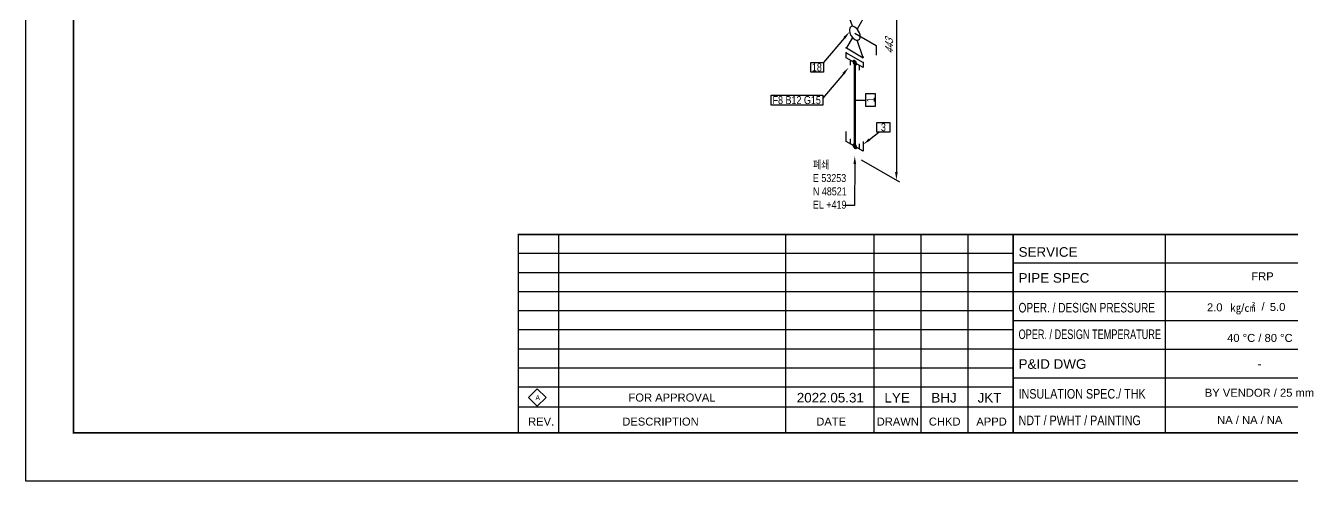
# Model space of a CAD drawing. Header units: millimetres. Extents: x 0 to 594, y 0 to 420.
# Drawn here: x 0 to 395.9, y 0 to 142.4 of the extents above; entities that cross this region are included whole.
import ezdxf
from ezdxf import colors
from ezdxf.entities.mleader import LeaderData, LeaderLine
from ezdxf.enums import TextEntityAlignment as Align
from ezdxf.math import Vec2, Vec3

# ---------------------------------------------------------------- set-up
doc = ezdxf.new("R2010")
doc.units = ezdxf.units.MM
doc.header["$LTSCALE"] = 0.25
for name, color, linetype in [('TITLE', 7, 'Continuous'), ('기호 작은 보어', 4, 'Continuous'), ('밸브', 4, 'Continuous'), ('용접', 1, 'Continuous'), ('주석', 7, 'Continuous'), ('치수', 1, 'Continuous')]:
    doc.layers.add(name, color=color, linetype=linetype)
doc.layers.add('파이프 작은 보어', color=30, linetype='Continuous', lineweight=50)
doc.styles.add('AdskIsoAnnotation', font='arial.ttf', dxfattribs={"width": 0.8, "height": 1})
doc.styles.add('AdskIsoMetric', font='arial.ttf', dxfattribs={"width": 0.8, "height": 2.5})
doc.styles.add('AdskIsoMetric30', font='arial.ttf', dxfattribs={"width": 0.8, "oblique": 30, "height": 2.5})
doc.styles.add('FF1', font='arial.ttf')
doc.styles.add('RomanS', font='arial.ttf')
doc.styles.get("Standard").update_dxf_attribs({"font": 'arial.ttf'})
doc.dimstyles.new('AdskIsoMetric', dxfattribs={"dimtxt": 2.5, "dimasz": 2.5, "dimexe": 1, "dimexo": 2, "dimgap": 0.8, "dimtad": 1, "dimdec": 0, "dimrnd": 1, "dimzin": 0, "dimdsep": 46, "dimtxsty": 'AdskIsoMetric', "dimcen": 0, "dimclrt": 7, "dimadec": 0, "dimazin": 0, "dimtfac": 1, "dimtdec": 0, "dimtmove": 1, "dimatfit": 3, "dimfxl": 0, "dimfrac": 2, "dimtolj": 1, "dimtzin": 0, "dimarcsym": 0})

# ---------------------------------------------------------------- blocks, each defined once
blk = doc.blocks.new('나사 캡-1-IsoLeft')
at = {"color": 0, "linetype": 'ByBlock', "lineweight": -2, "extrusion": (0, 0.816497, 0.57735)}
for p, q in [((-0.088, -0.153), (0.265, 0.051)), ((0.265, 0.051), (0.442, -0.051)), ((0.088, -0.255), (-0.088, -0.153))]:
    blk.add_line(p, q, dxfattribs=at)
blk = doc.blocks.new('플랜지-1-IsoLeft')
at = {"color": 0, "linetype": 'ByBlock', "lineweight": -2}
blk.add_wipeout([(-0.133, -0.128), (-0.221, -0.077), (0.133, 0.128), (0.221, 0.077)], dxfattribs=at)
at = {"color": 0, "linetype": 'ByBlock', "lineweight": -2, "extrusion": (0, 0.816497, 0.57735)}
for p, q in [((-0.221, -0.077), (0.133, 0.128)), ((0.221, 0.077), (-0.133, -0.128)), ((0.133, 0.128), (0.221, 0.077)), ((-0.133, -0.128), (-0.221, -0.077))]:
    blk.add_line(p, q, dxfattribs=at)
at = {"color": 0, "linetype": 'ByBlock', "lineweight": -2}
blk.add_wipeout([(-0.133, -0.128), (-0.221, -0.077), (0.133, 0.128), (0.221, 0.077)], dxfattribs=at)
at = {"color": 0, "linetype": 'ByBlock', "lineweight": -2, "extrusion": (0, 0.816497, 0.57735)}
for p, q in [((-0.221, -0.077), (0.133, 0.128)), ((0.221, 0.077), (-0.133, -0.128)), ((0.133, 0.128), (0.221, 0.077)), ((-0.133, -0.128), (-0.221, -0.077))]:
    blk.add_line(p, q, dxfattribs=at)
blk = doc.blocks.new('개스킷-1-IsoLeft')
at = {"color": 0, "linetype": 'ByBlock', "lineweight": -2}
for p in [(0.124, 0.133), (0.221, 0.077), (-0.221, -0.077), (-0.133, -0.128)]:
    blk.add_point(p, dxfattribs=at)
blk = doc.blocks.new('볼 밸브-1-IsoLeft')
at = {"color": 0, "linetype": 'ByBlock', "lineweight": -2, "extrusion": (0, 0.816497, 0.57735)}
for p, q in [((-0.53, 0.102), (-0.177, 0.306)), ((-0.177, 0.306), (-0.05, 0.087)), ((-0.151, 0.029), (-0.53, 0.102)), ((0.05, -0.087), (0.177, -0.306)), ((0.113, -0.065), (0.113, -0.065)), ((0.53, -0.102), (0.151, -0.029)), ((0.177, -0.306), (0.53, -0.102))]:
    blk.add_line(p, q, dxfattribs=at)
at = {"linetype": 'ByBlock'}
for start_param, end_param in [(-0.785398, 2.356194), (2.356194, 5.497787)]:
    blk.add_ellipse((0, 0), major_axis=(-0.159, 0), ratio=0.57735, start_param=start_param, end_param=end_param, dxfattribs=at)
blk = doc.blocks.new('Operator_Lever-2-IsoLeft')
at = {"color": 0, "linetype": 'ByBlock', "lineweight": -2, "extrusion": (0, -0.816497, -0.57735)}
for p, q in [((0, 0), (0.442, 0.255)), ((0.442, 0.255), (0.619, 0.153))]:
    blk.add_line(p, q, dxfattribs=at)
blk = doc.blocks.new('*D173')
at = {"layer": 'Defpoints', "color": 0}
for p in [(260.86, 181.26), (259.1, 101.5), (272.09, 94)]:
    blk.add_point(p, dxfattribs=at)
at = {"layer": '치수', "color": 0, "lineweight": -2}
for p, q in [((262.86, 180.1), (273.09, 174.2)), ((272.09, 172.28), (272.09, 96.5)), ((261.1, 100.34), (273.09, 93.42))]:
    blk.add_line(p, q, dxfattribs=at)
at = {"layer": '치수', "color": 0}
for points in [[(271.67, 172.28), (272.5, 172.28), (272.09, 174.78)], [(271.67, 96.5), (272.5, 96.5), (272.09, 94)]]:
    blk.add_solid(points, dxfattribs=at)
at = {"layer": '치수', "color": 7, "insert": (269.82, 135.7), "char_height": 2.5, "attachment_point": 5, "rotation": 90, "style": 'AdskIsoMetric30'}
blk.add_mtext('\\A1;443', dxfattribs=at)
blk = doc.blocks.new('SocketWeld-1-IsoLeft')
blk.add_hatch(color=256).paths.add_polyline_path([(-0.029, -0.023), (-0.029, -0.023), (-0.029, -0.024), (-0.029, -0.024), (-0.028, -0.024), (-0.028, -0.024), (-0.028, -0.024), (-0.027, -0.024), (-0.027, -0.024), (-0.027, -0.024), (-0.027, -0.024), (-0.026, -0.024), (-0.026, -0.024), (-0.026, -0.024), (-0.025, -0.025), (-0.025, -0.025), (-0.025, -0.025), (-0.025, -0.025), (-0.024, -0.025), (-0.024, -0.025), (-0.024, -0.025), (-0.023, -0.025), (-0.023, -0.025), (-0.023, -0.025), (-0.023, -0.025), (-0.022, -0.025), (-0.022, -0.026), (-0.022, -0.026), (-0.021, -0.026), (-0.021, -0.026), (-0.021, -0.026), (-0.021, -0.026), (-0.02, -0.026), (-0.02, -0.026), (-0.02, -0.026), (-0.019, -0.026), (-0.019, -0.026), (-0.019, -0.026), (-0.019, -0.027), (-0.018, -0.027), (-0.018, -0.027), (-0.018, -0.027), (-0.017, -0.027), (-0.017, -0.027), (-0.017, -0.027), (-0.017, -0.027), (-0.016, -0.027), (-0.016, -0.027), (-0.016, -0.027), (-0.015, -0.027), (-0.015, -0.027), (-0.015, -0.027), (-0.015, -0.028), (-0.015, -0.028), (-0.014, -0.028), (-0.014, -0.028), (-0.014, -0.028), (-0.013, -0.028), (-0.013, -0.028), (-0.013, -0.028), (-0.012, -0.028), (-0.012, -0.028), (-0.012, -0.028), (-0.011, -0.028), (-0.011, -0.028), (-0.011, -0.028), (-0.01, -0.028), (-0.01, -0.028), (-0.01, -0.028), (-0.009, -0.028), (-0.009, -0.028), (-0.009, -0.028), (-0.009, -0.028), (-0.008, -0.028), (-0.008, -0.028), (-0.008, -0.028), (-0.007, -0.028), (-0.007, -0.028), (-0.007, -0.028), (-0.006, -0.028), (-0.006, -0.028), (-0.006, -0.028), (-0.005, -0.028), (-0.005, -0.028), (-0.005, -0.028), (-0.004, -0.028), (-0.004, -0.028), (-0.004, -0.029), (-0.003, -0.029), (-0.003, -0.029), (-0.003, -0.029), (-0.003, -0.029), (-0.002, -0.029), (-0.002, -0.029), (-0.002, -0.029), (-0.001, -0.029), (-0.001, -0.029), (-0.001, -0.029), (0, -0.029), (0, -0.029), (0, -0.029), (0, -0.029), (0.001, -0.029), (0.001, -0.029), (0.001, -0.029), (0.002, -0.029), (0.002, -0.029), (0.002, -0.029), (0.003, -0.029), (0.003, -0.029), (0.003, -0.029), (0.003, -0.029), (0.004, -0.029), (0.004, -0.028), (0.004, -0.028), (0.005, -0.028), (0.005, -0.028), (0.005, -0.028), (0.006, -0.028), (0.006, -0.028), (0.006, -0.028), (0.007, -0.028), (0.007, -0.028), (0.007, -0.028), (0.008, -0.028), (0.008, -0.028), (0.008, -0.028), (0.009, -0.028), (0.009, -0.028), (0.009, -0.028), (0.009, -0.028), (0.01, -0.028), (0.01, -0.028), (0.01, -0.028), (0.011, -0.028), (0.011, -0.028), (0.011, -0.028), (0.012, -0.028), (0.012, -0.028), (0.012, -0.028), (0.013, -0.028), (0.013, -0.028), (0.013, -0.028), (0.014, -0.028), (0.014, -0.028), (0.014, -0.028), (0.015, -0.028), (0.015, -0.028), (0.015, -0.027), (0.015, -0.027), (0.015, -0.027), (0.016, -0.027), (0.016, -0.027), (0.016, -0.027), (0.017, -0.027), (0.017, -0.027), (0.017, -0.027), (0.017, -0.027), (0.018, -0.027), (0.018, -0.027), (0.018, -0.027), (0.019, -0.027), (0.019, -0.026), (0.019, -0.026), (0.019, -0.026), (0.02, -0.026), (0.02, -0.026), (0.02, -0.026), (0.021, -0.026), (0.021, -0.026), (0.021, -0.026), (0.021, -0.026), (0.022, -0.026), (0.022, -0.026), (0.022, -0.025), (0.023, -0.025), (0.023, -0.025), (0.023, -0.025), (0.023, -0.025), (0.024, -0.025), (0.024, -0.025), (0.024, -0.025), (0.025, -0.025), (0.025, -0.025), (0.025, -0.025), (0.025, -0.025), (0.026, -0.024), (0.026, -0.024), (0.026, -0.024), (0.027, -0.024), (0.027, -0.024), (0.027, -0.024), (0.027, -0.024), (0.028, -0.024), (0.028, -0.024), (0.028, -0.024), (0.029, -0.024), (0.029, -0.024), (0.029, -0.023), (0.029, -0.023), (0.029, -0.023), (0.03, -0.023), (0.03, -0.023), (0.03, -0.023), (0.03, -0.023), (0.031, -0.023), (0.031, -0.023), (0.031, -0.022), (0.031, -0.022), (0.031, -0.022), (0.032, -0.022), (0.032, -0.022), (0.032, -0.022), (0.032, -0.022), (0.033, -0.022), (0.033, -0.021), (0.033, -0.021), (0.033, -0.021), (0.033, -0.021), (0.034, -0.021), (0.034, -0.021), (0.034, -0.021), (0.034, -0.02), (0.035, -0.02), (0.035, -0.02), (0.035, -0.02), (0.035, -0.02), (0.035, -0.02), (0.036, -0.02), (0.036, -0.02), (0.036, -0.019), (0.036, -0.019), (0.037, -0.019), (0.037, -0.019), (0.037, -0.019), (0.037, -0.019), (0.038, -0.019), (0.038, -0.019), (0.038, -0.018), (0.038, -0.018), (0.038, -0.018), (0.039, -0.018), (0.039, -0.018), (0.039, -0.018), (0.039, -0.018), (0.04, -0.017), (0.04, -0.017), (0.04, -0.017), (0.04, -0.017), (0.04, -0.017), (0.04, -0.017), (0.041, -0.017), (0.041, -0.017), (0.041, -0.016), (0.041, -0.016), (0.041, -0.016), (0.041, -0.016), (0.041, -0.016), (0.042, -0.016), (0.042, -0.015), (0.042, -0.015), (0.042, -0.015), (0.042, -0.015), (0.042, -0.015), (0.042, -0.015), (0.043, -0.015), (0.043, -0.014), (0.043, -0.014), (0.043, -0.014), (0.043, -0.014), (0.043, -0.014), (0.043, -0.014), (0.044, -0.013), (0.044, -0.013), (0.044, -0.013), (0.044, -0.013), (0.044, -0.013), (0.044, -0.013), (0.045, -0.012), (0.045, -0.012), (0.045, -0.012), (0.045, -0.012), (0.045, -0.012), (0.045, -0.012), (0.045, -0.011), (0.046, -0.011), (0.046, -0.011), (0.046, -0.011), (0.046, -0.011), (0.046, -0.011), (0.046, -0.01), (0.046, -0.01), (0.047, -0.01), (0.047, -0.01), (0.047, -0.01), (0.047, -0.01), (0.047, -0.009), (0.047, -0.009), (0.047, -0.009), (0.048, -0.009), (0.048, -0.009), (0.048, -0.009), (0.048, -0.009), (0.048, -0.008), (0.048, -0.008), (0.048, -0.008), (0.048, -0.008), (0.048, -0.008), (0.048, -0.007), (0.048, -0.007), (0.048, -0.007), (0.048, -0.007), (0.048, -0.007), (0.048, -0.007), (0.048, -0.006), (0.048, -0.006), (0.048, -0.006), (0.048, -0.006), (0.048, -0.006), (0.049, -0.005), (0.049, -0.005), (0.049, -0.005), (0.049, -0.005), (0.049, -0.005), (0.049, -0.005), (0.049, -0.004), (0.049, -0.004), (0.049, -0.004), (0.049, -0.004), (0.049, -0.004), (0.049, -0.003), (0.049, -0.003), (0.049, -0.003), (0.049, -0.003), (0.049, -0.003), (0.049, -0.003), (0.049, -0.002), (0.049, -0.002), (0.049, -0.002), (0.05, -0.002), (0.05, -0.002), (0.05, -0.001), (0.05, -0.001), (0.05, -0.001), (0.05, -0.001), (0.05, -0.001), (0.05, -0.001), (0.05, 0), (0.05, 0), (0.05, 0), (0.05, 0), (0.05, 0), (0.05, 0), (0.05, 0.001), (0.05, 0.001), (0.05, 0.001), (0.05, 0.001), (0.05, 0.001), (0.05, 0.001), (0.05, 0.002), (0.05, 0.002), (0.049, 0.002), (0.049, 0.002), (0.049, 0.002), (0.049, 0.003), (0.049, 0.003), (0.049, 0.003), (0.049, 0.003), (0.049, 0.003), (0.049, 0.003), (0.049, 0.004), (0.049, 0.004), (0.049, 0.004), (0.049, 0.004), (0.049, 0.004), (0.049, 0.005), (0.049, 0.005), (0.049, 0.005), (0.049, 0.005), (0.049, 0.005), (0.049, 0.005), (0.048, 0.006), (0.048, 0.006), (0.048, 0.006), (0.048, 0.006), (0.048, 0.006), (0.048, 0.007), (0.048, 0.007), (0.048, 0.007), (0.048, 0.007), (0.048, 0.007), (0.048, 0.007), (0.048, 0.008), (0.048, 0.008), (0.048, 0.008), (0.048, 0.008), (0.048, 0.008), (0.048, 0.009), (0.048, 0.009), (0.048, 0.009), (0.048, 0.009), (0.047, 0.009), (0.047, 0.009), (0.047, 0.009), (0.047, 0.01), (0.047, 0.01), (0.047, 0.01), (0.047, 0.01), (0.046, 0.01), (0.046, 0.01), (0.046, 0.011), (0.046, 0.011), (0.046, 0.011), (0.046, 0.011), (0.046, 0.011), (0.045, 0.011), (0.045, 0.012), (0.045, 0.012), (0.045, 0.012), (0.045, 0.012), (0.045, 0.012), (0.045, 0.012), (0.044, 0.013), (0.044, 0.013), (0.044, 0.013), (0.044, 0.013), (0.044, 0.013), (0.044, 0.013), (0.043, 0.014), (0.043, 0.014), (0.043, 0.014), (0.043, 0.014), (0.043, 0.014), (0.043, 0.014), (0.043, 0.015), (0.042, 0.015), (0.042, 0.015), (0.042, 0.015), (0.042, 0.015), (0.042, 0.015), (0.042, 0.015), (0.042, 0.016), (0.041, 0.016), (0.041, 0.016), (0.041, 0.016), (0.041, 0.016), (0.041, 0.016), (0.041, 0.017), (0.041, 0.017), (0.04, 0.017), (0.04, 0.017), (0.04, 0.017), (0.04, 0.017), (0.04, 0.017), (0.04, 0.017), (0.039, 0.018), (0.039, 0.018), (0.039, 0.018), (0.039, 0.018), (0.038, 0.018), (0.038, 0.018), (0.038, 0.018), (0.038, 0.019), (0.038, 0.019), (0.037, 0.019), (0.037, 0.019), (0.037, 0.019), (0.037, 0.019), (0.036, 0.019), (0.036, 0.019), (0.036, 0.02), (0.036, 0.02), (0.035, 0.02), (0.035, 0.02), (0.035, 0.02), (0.035, 0.02), (0.035, 0.02), (0.034, 0.02), (0.034, 0.021), (0.034, 0.021), (0.034, 0.021), (0.033, 0.021), (0.033, 0.021), (0.033, 0.021), (0.033, 0.021), (0.033, 0.022), (0.032, 0.022), (0.032, 0.022), (0.032, 0.022), (0.032, 0.022), (0.031, 0.022), (0.031, 0.022), (0.031, 0.022), (0.031, 0.023), (0.031, 0.023), (0.03, 0.023), (0.03, 0.023), (0.03, 0.023), (0.03, 0.023), (0.029, 0.023), (0.029, 0.023), (0.029, 0.023), (0.029, 0.024), (0.029, 0.024), (0.028, 0.024), (0.028, 0.024), (0.028, 0.024), (0.027, 0.024), (0.027, 0.024), (0.027, 0.024), (0.027, 0.024), (0.026, 0.024), (0.026, 0.024), (0.026, 0.024), (0.025, 0.025), (0.025, 0.025), (0.025, 0.025), (0.025, 0.025), (0.024, 0.025), (0.024, 0.025), (0.024, 0.025), (0.023, 0.025), (0.023, 0.025), (0.023, 0.025), (0.023, 0.025), (0.022, 0.025), (0.022, 0.026), (0.022, 0.026), (0.021, 0.026), (0.021, 0.026), (0.021, 0.026), (0.021, 0.026), (0.02, 0.026), (0.02, 0.026), (0.02, 0.026), (0.019, 0.026), (0.019, 0.026), (0.019, 0.026), (0.019, 0.027), (0.018, 0.027), (0.018, 0.027), (0.018, 0.027), (0.017, 0.027), (0.017, 0.027), (0.017, 0.027), (0.017, 0.027), (0.016, 0.027), (0.016, 0.027), (0.016, 0.027), (0.015, 0.027), (0.015, 0.027), (0.015, 0.027), (0.015, 0.028), (0.015, 0.028), (0.014, 0.028), (0.014, 0.028), (0.014, 0.028), (0.013, 0.028), (0.013, 0.028), (0.013, 0.028), (0.012, 0.028), (0.012, 0.028), (0.012, 0.028), (0.011, 0.028), (0.011, 0.028), (0.011, 0.028), (0.01, 0.028), (0.01, 0.028), (0.01, 0.028), (0.009, 0.028), (0.009, 0.028), (0.009, 0.028), (0.009, 0.028), (0.008, 0.028), (0.008, 0.028), (0.008, 0.028), (0.007, 0.028), (0.007, 0.028), (0.007, 0.028), (0.006, 0.028), (0.006, 0.028), (0.006, 0.028), (0.005, 0.028), (0.005, 0.028), (0.005, 0.028), (0.004, 0.028), (0.004, 0.028), (0.004, 0.029), (0.003, 0.029), (0.003, 0.029), (0.003, 0.029), (0.003, 0.029), (0.002, 0.029), (0.002, 0.029), (0.002, 0.029), (0.001, 0.029), (0.001, 0.029), (0.001, 0.029), (0, 0.029), (0, 0.029), (0, 0.029), (0, 0.029), (-0.001, 0.029), (-0.001, 0.029), (-0.001, 0.029), (-0.002, 0.029), (-0.002, 0.029), (-0.002, 0.029), (-0.003, 0.029), (-0.003, 0.029), (-0.003, 0.029), (-0.003, 0.029), (-0.004, 0.029), (-0.004, 0.028), (-0.004, 0.028), (-0.005, 0.028), (-0.005, 0.028), (-0.005, 0.028), (-0.006, 0.028), (-0.006, 0.028), (-0.006, 0.028), (-0.007, 0.028), (-0.007, 0.028), (-0.007, 0.028), (-0.008, 0.028), (-0.008, 0.028), (-0.008, 0.028), (-0.009, 0.028), (-0.009, 0.028), (-0.009, 0.028), (-0.009, 0.028), (-0.01, 0.028), (-0.01, 0.028), (-0.01, 0.028), (-0.011, 0.028), (-0.011, 0.028), (-0.011, 0.028), (-0.012, 0.028), (-0.012, 0.028), (-0.012, 0.028), (-0.013, 0.028), (-0.013, 0.028), (-0.013, 0.028), (-0.014, 0.028), (-0.014, 0.028), (-0.014, 0.028), (-0.015, 0.028), (-0.015, 0.028), (-0.015, 0.027), (-0.015, 0.027), (-0.015, 0.027), (-0.016, 0.027), (-0.016, 0.027), (-0.016, 0.027), (-0.017, 0.027), (-0.017, 0.027), (-0.017, 0.027), (-0.017, 0.027), (-0.018, 0.027), (-0.018, 0.027), (-0.018, 0.027), (-0.019, 0.027), (-0.019, 0.026), (-0.019, 0.026), (-0.019, 0.026), (-0.02, 0.026), (-0.02, 0.026), (-0.02, 0.026), (-0.021, 0.026), (-0.021, 0.026), (-0.021, 0.026), (-0.021, 0.026), (-0.022, 0.026), (-0.022, 0.026), (-0.022, 0.025), (-0.023, 0.025), (-0.023, 0.025), (-0.023, 0.025), (-0.023, 0.025), (-0.024, 0.025), (-0.024, 0.025), (-0.024, 0.025), (-0.025, 0.025), (-0.025, 0.025), (-0.025, 0.025), (-0.025, 0.025), (-0.026, 0.024), (-0.026, 0.024), (-0.026, 0.024), (-0.027, 0.024), (-0.027, 0.024), (-0.027, 0.024), (-0.027, 0.024), (-0.028, 0.024), (-0.028, 0.024), (-0.028, 0.024), (-0.029, 0.024), (-0.029, 0.024), (-0.029, 0.023), (-0.029, 0.023), (-0.029, 0.023), (-0.03, 0.023), (-0.03, 0.023), (-0.03, 0.023), (-0.03, 0.023), (-0.031, 0.023), (-0.031, 0.023), (-0.031, 0.022), (-0.031, 0.022), (-0.031, 0.022), (-0.032, 0.022), (-0.032, 0.022), (-0.032, 0.022), (-0.032, 0.022), (-0.033, 0.022), (-0.033, 0.021), (-0.033, 0.021), (-0.033, 0.021), (-0.033, 0.021), (-0.034, 0.021), (-0.034, 0.021), (-0.034, 0.021), (-0.034, 0.02), (-0.035, 0.02), (-0.035, 0.02), (-0.035, 0.02), (-0.035, 0.02), (-0.035, 0.02), (-0.036, 0.02), (-0.036, 0.02), (-0.036, 0.019), (-0.036, 0.019), (-0.037, 0.019), (-0.037, 0.019), (-0.037, 0.019), (-0.037, 0.019), (-0.038, 0.019), (-0.038, 0.019), (-0.038, 0.018), (-0.038, 0.018), (-0.038, 0.018), (-0.039, 0.018), (-0.039, 0.018), (-0.039, 0.018), (-0.039, 0.018), (-0.04, 0.017), (-0.04, 0.017), (-0.04, 0.017), (-0.04, 0.017), (-0.04, 0.017), (-0.04, 0.017), (-0.041, 0.017), (-0.041, 0.017), (-0.041, 0.016), (-0.041, 0.016), (-0.041, 0.016), (-0.041, 0.016), (-0.041, 0.016), (-0.042, 0.016), (-0.042, 0.015), (-0.042, 0.015), (-0.042, 0.015), (-0.042, 0.015), (-0.042, 0.015), (-0.042, 0.015), (-0.043, 0.015), (-0.043, 0.014), (-0.043, 0.014), (-0.043, 0.014), (-0.043, 0.014), (-0.043, 0.014), (-0.043, 0.014), (-0.044, 0.013), (-0.044, 0.013), (-0.044, 0.013), (-0.044, 0.013), (-0.044, 0.013), (-0.044, 0.013), (-0.045, 0.012), (-0.045, 0.012), (-0.045, 0.012), (-0.045, 0.012), (-0.045, 0.012), (-0.045, 0.012), (-0.045, 0.011), (-0.046, 0.011), (-0.046, 0.011), (-0.046, 0.011), (-0.046, 0.011), (-0.046, 0.011), (-0.046, 0.01), (-0.046, 0.01), (-0.047, 0.01), (-0.047, 0.01), (-0.047, 0.01), (-0.047, 0.01), (-0.047, 0.009), (-0.047, 0.009), (-0.047, 0.009), (-0.048, 0.009), (-0.048, 0.009), (-0.048, 0.009), (-0.048, 0.009), (-0.048, 0.008), (-0.048, 0.008), (-0.048, 0.008), (-0.048, 0.008), (-0.048, 0.008), (-0.048, 0.007), (-0.048, 0.007), (-0.048, 0.007), (-0.048, 0.007), (-0.048, 0.007), (-0.048, 0.007), (-0.048, 0.006), (-0.048, 0.006), (-0.048, 0.006), (-0.048, 0.006), (-0.048, 0.006), (-0.049, 0.005), (-0.049, 0.005), (-0.049, 0.005), (-0.049, 0.005), (-0.049, 0.005), (-0.049, 0.005), (-0.049, 0.004), (-0.049, 0.004), (-0.049, 0.004), (-0.049, 0.004), (-0.049, 0.004), (-0.049, 0.003), (-0.049, 0.003), (-0.049, 0.003), (-0.049, 0.003), (-0.049, 0.003), (-0.049, 0.003), (-0.049, 0.002), (-0.049, 0.002), (-0.049, 0.002), (-0.05, 0.002), (-0.05, 0.002), (-0.05, 0.001), (-0.05, 0.001), (-0.05, 0.001), (-0.05, 0.001), (-0.05, 0.001), (-0.05, 0.001), (-0.05, 0), (-0.05, 0), (-0.05, 0), (-0.05, 0), (-0.05, 0), (-0.05, 0), (-0.05, -0.001), (-0.05, -0.001), (-0.05, -0.001), (-0.05, -0.001), (-0.05, -0.001), (-0.05, -0.001), (-0.05, -0.002), (-0.05, -0.002), (-0.049, -0.002), (-0.049, -0.002), (-0.049, -0.002), (-0.049, -0.003), (-0.049, -0.003), (-0.049, -0.003), (-0.049, -0.003), (-0.049, -0.003), (-0.049, -0.003), (-0.049, -0.004), (-0.049, -0.004), (-0.049, -0.004), (-0.049, -0.004), (-0.049, -0.004), (-0.049, -0.005), (-0.049, -0.005), (-0.049, -0.005), (-0.049, -0.005), (-0.049, -0.005), (-0.049, -0.005), (-0.048, -0.006), (-0.048, -0.006), (-0.048, -0.006), (-0.048, -0.006), (-0.048, -0.006), (-0.048, -0.007), (-0.048, -0.007), (-0.048, -0.007), (-0.048, -0.007), (-0.048, -0.007), (-0.048, -0.007), (-0.048, -0.008), (-0.048, -0.008), (-0.048, -0.008), (-0.048, -0.008), (-0.048, -0.008), (-0.048, -0.009), (-0.048, -0.009), (-0.048, -0.009), (-0.048, -0.009), (-0.047, -0.009), (-0.047, -0.009), (-0.047, -0.009), (-0.047, -0.01), (-0.047, -0.01), (-0.047, -0.01), (-0.047, -0.01), (-0.046, -0.01), (-0.046, -0.01), (-0.046, -0.011), (-0.046, -0.011), (-0.046, -0.011), (-0.046, -0.011), (-0.046, -0.011), (-0.045, -0.011), (-0.045, -0.012), (-0.045, -0.012), (-0.045, -0.012), (-0.045, -0.012), (-0.045, -0.012), (-0.045, -0.012), (-0.044, -0.013), (-0.044, -0.013), (-0.044, -0.013), (-0.044, -0.013), (-0.044, -0.013), (-0.044, -0.013), (-0.043, -0.014), (-0.043, -0.014), (-0.043, -0.014), (-0.043, -0.014), (-0.043, -0.014), (-0.043, -0.014), (-0.043, -0.015), (-0.042, -0.015), (-0.042, -0.015), (-0.042, -0.015), (-0.042, -0.015), (-0.042, -0.015), (-0.042, -0.015), (-0.042, -0.016), (-0.041, -0.016), (-0.041, -0.016), (-0.041, -0.016), (-0.041, -0.016), (-0.041, -0.016), (-0.041, -0.017), (-0.041, -0.017), (-0.04, -0.017), (-0.04, -0.017), (-0.04, -0.017), (-0.04, -0.017), (-0.04, -0.017), (-0.04, -0.017), (-0.039, -0.018), (-0.039, -0.018), (-0.039, -0.018), (-0.039, -0.018), (-0.038, -0.018), (-0.038, -0.018), (-0.038, -0.018), (-0.038, -0.019), (-0.038, -0.019), (-0.037, -0.019), (-0.037, -0.019), (-0.037, -0.019), (-0.037, -0.019), (-0.036, -0.019), (-0.036, -0.019), (-0.036, -0.02), (-0.036, -0.02), (-0.035, -0.02), (-0.035, -0.02), (-0.035, -0.02), (-0.035, -0.02), (-0.035, -0.02), (-0.034, -0.02), (-0.034, -0.021), (-0.034, -0.021), (-0.034, -0.021), (-0.033, -0.021), (-0.033, -0.021), (-0.033, -0.021), (-0.033, -0.021), (-0.033, -0.022), (-0.032, -0.022), (-0.032, -0.022), (-0.032, -0.022), (-0.032, -0.022), (-0.031, -0.022), (-0.031, -0.022), (-0.031, -0.022), (-0.031, -0.023), (-0.031, -0.023), (-0.03, -0.023), (-0.03, -0.023), (-0.03, -0.023), (-0.03, -0.023)], flags=0)
at = {"color": 0, "linetype": 'ByBlock', "lineweight": -2, "extrusion": (0, 0.816497, 0.57735)}
for p, q in [((0.088, 0.051), (-0.088, -0.051)), ((-0.048, 0.009), (-0.05, 0)), ((-0.05, 0), (-0.048, -0.009)), ((-0.04, 0.017), (-0.048, 0.009)), ((-0.029, 0.023), (-0.04, 0.017)), ((-0.015, 0.027), (-0.029, 0.023)), ((0, 0.029), (-0.015, 0.027)), ((0, 0.102), (0.088, 0.051)), ((0.015, 0.027), (0, 0.029)), ((0.029, 0.023), (0.015, 0.027)), ((0.04, 0.017), (0.029, 0.023)), ((0.048, 0.009), (0.04, 0.017)), ((0.05, 0), (0.048, 0.009)), ((0.048, -0.009), (0.05, 0)), ((-0.088, -0.051), (-0.177, 0)), ((-0.048, -0.009), (-0.04, -0.017)), ((-0.04, -0.017), (-0.029, -0.023)), ((-0.029, -0.023), (-0.015, -0.027)), ((-0.015, -0.027), (0, -0.029)), ((0, -0.029), (0.015, -0.027)), ((0.015, -0.027), (0.029, -0.023)), ((0.029, -0.023), (0.04, -0.017)), ((0.04, -0.017), (0.048, -0.009))]:
    blk.add_line(p, q, dxfattribs=at)
blk = doc.blocks.new('AnnoRect')
at = {"color": 0, "linetype": 'ByBlock', "lineweight": -2}
blk.add_wipeout([(-0.81, -0.6), (-0.81, 0.6), (0.81, 0.6), (0.81, -0.6)], dxfattribs=at)
blk.add_lwpolyline([(-0.81, -0.6), (-0.81, 0.6), (0.81, 0.6), (0.81, -0.6)], close=True, dxfattribs=at)
at = {"color": 0, "linetype": 'ByBlock', "lineweight": -2, "style": 'AdskIsoAnnotation', "width": 0.8}
blk.add_attdef('XX', text='', height=1, dxfattribs=at).set_placement((0, 0), align=Align.MIDDLE_CENTER)

msp = doc.modelspace()

# ---------------------------------------------------------------- linework, layer by layer
at = {"linetype": 'ByBlock', "lineweight": -2}
for p, q in [((166.559, 77), (166.559, 15.069)), ((237.417, 77), (237.417, 15.069)), ((265.082, 77), (265.082, 15.069)), ((279.721, 77), (279.721, 15.069)), ((294.361, 77), (294.361, 15.069)), ((356, 77), (356, 15))]:
    msp.add_line(p, q, dxfattribs=at)
for p, q in [((308.576, 71), (154, 71)), ((415, 68), (308.576, 68)), ((308.576, 65), (154, 65)), ((308.576, 59.076), (154, 59.076)), ((415, 59), (308.576, 59)), ((308.576, 53.076), (154, 53.076)), ((415, 50), (308.576, 50)), ((308.576, 47.152), (154, 47.152)), ((308.576, 41.152), (154, 41.152)), ((415, 41), (308.576, 41)), ((308.576, 35.228), (154, 35.228)), ((415, 32), (308.576, 32)), ((308.576, 29.228), (154, 29.228)), ((308.576, 23), (154, 23)), ((415, 23), (308.576, 23))]:
    msp.add_line(p, q)
msp.add_lwpolyline([(0, 0), (594, 0), (594, 420), (0, 420)], close=True)
at = {"const_width": 0.5}
msp.add_lwpolyline([(15, 15), (579, 15), (579, 405), (15, 405)], close=True, dxfattribs=at)
at = {"linetype": 'ByBlock', "lineweight": -2, "const_width": 0.5}
for points in [[(415, 77), (154, 77), (154, 15)], [(308.576, 77), (308.576, 15.133)]]:
    msp.add_lwpolyline(points, dxfattribs=at)
at = {"layer": 'TITLE', "color": 7, "linetype": 'Continuous'}
msp.add_lwpolyline([(159.903, 23.261), (162.64, 25.999), (159.903, 28.737), (157.165, 25.999)], close=True, dxfattribs=at)

# ---------------------------------------------------------------- block references
at = {"layer": '기호 작은 보어', "xscale": 15, "yscale": 15, "zscale": 15, "rotation": 119.9999999999037}
msp.add_blockref('나사 캡-1-IsoLeft', (259.096, 103.03), dxfattribs=at)
at = {"layer": '용접', "xscale": 15, "yscale": 15, "zscale": 15, "rotation": 299.9999999996417}
msp.add_blockref('SocketWeld-1-IsoLeft', (259.096, 104.561), dxfattribs=at)

# ---------------------------------------------------------------- texts
at = {"color": 7, "linetype": 'ByBlock', "lineweight": -2, "style": 'RomanS'}
for s, p in [('SERVICE', (310.25, 70.006)), ('PIPE SPEC', (310.25, 61.898)), ('P&ID DWG ', (310.25, 34.973))]:
    msp.add_text(s, height=3, dxfattribs=at).set_placement(p)
at = {"color": 7, "style": 'AdskIsoMetric'}
for s, p in [('FRP', (382.947, 62.646)), ('2.0', (369.103, 52.946)), ('㎏/㎠', (376.378, 52.807)), ('/', (386.126, 53.202)), ('5.0', (388.732, 53.064)), ('40 %%DC / 80 %%DC', (375.399, 43.383)), ('NA / NA / NA', (372.284, 17.73))]:
    msp.add_text(s, height=2.5, dxfattribs=at).set_placement(p)
at = {"color": 7, "linetype": 'ByBlock', "lineweight": -2, "style": 'RomanS'}
for s, width, p in [('OPER. / DESIGN PRESSURE', 0.75, (310.25, 52.589)), ('OPER. / DESIGN TEMPERATURE', 0.68, (310.25, 44.281)), ('INSULATION SPEC./ THK', 0.8, (310.25, 25.664)), ('NDT / PWHT / PAINTING', 0.8, (310.25, 17.356))]:
    msp.add_text(s, height=3, dxfattribs=dict(at, width=width)).set_placement(p)
at = {"color": 7, "style": 'AdskIsoMetric'}
for s, p in [('-', (385.5, 36.5)), ('BY VENDOR / 25 mm', (385.5, 27.5)), ('FOR APPROVAL', (201.988, 26))]:
    msp.add_text(s, height=2.5, dxfattribs=at).set_placement(p, align=Align.MIDDLE_CENTER)
at = {"color": 7, "linetype": 'ByBlock', "lineweight": -2, "style": 'RomanS'}
for s, p in [('REV.', (161.116, 17.225)), ('DESCRIPTION', (198.401, 17.225)), ('DATE', (251.719, 17.225)), ('DRAWN', (272.53, 17.225)), ('CHKD', (287.17, 17.225)), ('APPD', (301.809, 17.225))]:
    msp.add_text(s, height=2.5, dxfattribs=at).set_placement(p, align=Align.CENTER)
at = {"color": 7}
for tag, p in [('2022.05.31', (251.451, 24.452)), ('LYE', (272.32, 24.424)), ('BHJ', (286.959, 24.424)), ('JKT', (301.175, 24.424))]:
    msp.add_attdef(tag, text='', height=3, dxfattribs=at).set_placement(p, align=Align.CENTER)
at = {"layer": 'TITLE', "color": 7, "linetype": 'Continuous', "style": 'FF1'}
msp.add_text('A', height=1.495, dxfattribs=at).set_placement((159.354, 25.222))
at = {"layer": '주석', "insert": (246, 85), "char_height": 2.5, "attachment_point": 7, "style": 'AdskIsoAnnotation'}
msp.add_mtext('{\\fGulim|b0|i0|c129|p50;폐쇄\\P}E 53253\\PN 48521\\PEL +419', dxfattribs=at)

# ---------------------------------------------------------------- leaders
at = {"layer": '주석'}
ml = msp.add_multileader_mtext('Standard', dxfattribs=at)
ml.set_content('')
ml.set_leader_properties()
ml.build(insert=Vec2(0, 0))
ml.multileader.update_dxf_attribs({"dogleg_length": 0, "arrow_head_size": 0})
ctx = ml.context
ctx.base_point, ctx.arrow_head_size = Vec3(262.5, 119), 0
notes = []
notes.append((ctx, [(0, (1, 1, 0), (262.5, 119), (-1, 0), 0, [(0, [(259.096, 119)], 0, [])])]))
ctx.mtext, ml.multileader.dxf.content_type = None, 0
ml = msp.add_multileader_mtext('Standard', dxfattribs=at)
ml.set_content('')
ml.set_leader_properties()
ml.build(insert=Vec2(0, 0))
ml.multileader.update_dxf_attribs({"dogleg_length": 0, "arrow_head_size": 2.5})
ctx = ml.context
ctx.base_point, ctx.arrow_head_size = Vec3(266.6, 109), 2.5
notes.append((ctx, [(0, (1, 1, 0), (266.6, 109), (-1, 0), 0, [(0, [(261.748, 105.14)], 0, [])])]))
ctx.mtext, ml.multileader.dxf.content_type = None, 0
ml = msp.add_multileader_mtext('Standard', dxfattribs=at)
ml.set_content('')
ml.set_leader_properties()
ml.build(insert=Vec2(0, 0))
ml.multileader.update_dxf_attribs({"dogleg_length": 3.062, "arrow_head_size": 2.5})
ctx = ml.context
ctx.base_point, ctx.arrow_head_size = Vec3(255.938, 86), 2.5
notes.append((ctx, [(0, (1, 1, 0), (259, 86), (-1, 0), 3.062, [(0, [(259.096, 101.5)], 0, [])])]))
ctx.mtext, ml.multileader.dxf.content_type = None, 0
for ctx, leaders in notes:
    for number, flags, end, landing, length, lines in leaders:
        leader = LeaderData()
        leader.index, (leader.has_last_leader_line, leader.has_dogleg_vector, leader.attachment_direction) = number, flags
        leader.last_leader_point, leader.dogleg_vector, leader.dogleg_length = Vec3(end), Vec3(landing), length
        for number, points, colour, breaks in lines:
            line = LeaderLine()
            line.index, line.vertices, line.color, line.breaks = number, Vec3.list(points), colors.encode_raw_color(colour), breaks
            leader.lines.append(line)
        ctx.leaders.append(leader)

# ---------------------------------------------------------------- next in the draw order: block references
at = {"layer": '밸브', "xscale": 15, "yscale": 15, "zscale": 15, "rotation": 120}
msp.add_blockref('플랜지-1-IsoLeft', (259.096, 131.465), dxfattribs=at)

# ---------------------------------------------------------------- next in the draw order: linework, layer by layer
at = {"layer": '파이프 작은 보어'}
msp.add_lwpolyline([(259.096, 104.561), (259.096, 130.699)], dxfattribs=at)

# ---------------------------------------------------------------- next in the draw order: block references
at = {"layer": '밸브', "xscale": 15, "yscale": 15, "zscale": 15}
for name, p, rotation in [('볼 밸브-1-IsoLeft', (259.096, 139.885), 299.9999999999038), ('Operator_Lever-2-IsoLeft', (259.096, 139.885), 299.999999999976), ('개스킷-1-IsoLeft', (259.096, 132.996), 299.9999999996149)]:
    msp.add_blockref(name, p, dxfattribs=dict(at, rotation=rotation))
at = {"layer": '용접', "xscale": 15, "yscale": 15, "zscale": 15, "rotation": 119.999999999719}
msp.add_blockref('SocketWeld-1-IsoLeft', (259.096, 130.699), dxfattribs=at)

# ---------------------------------------------------------------- next in the draw order: dimensions: what is measured, and where the dimension line sits
at = {"layer": '치수'}
dim = msp.add_linear_dim(base=(272.087, 94), p1=(260.864, 181.259), p2=(259.096, 101.5), angle=270, text='443', dimstyle='AdskIsoMetric', override={"dimtad": 0, "dimlfac": 5.558156, "dimtxsty": 'AdskIsoMetric30', "dimse1": 0, "dimse2": 0, "dimsd1": 0, "dimsd2": 0, "dimtmove": 1}, dxfattribs=at)
dim.commit()
dim.dimension.update_dxf_attribs({"geometry": '*D173', "text_midpoint": (269.82, 135.698), "dimtype": 160})

# ---------------------------------------------------------------- next in the draw order: leaders
at = {"layer": '주석'}
ml = msp.add_multileader_mtext('Standard', dxfattribs=at)
ml.set_content('')
ml.set_leader_properties()
ml.build(insert=Vec2(0, 0))
ml.multileader.update_dxf_attribs({"dogleg_length": 0, "arrow_head_size": 2.5})
ctx = ml.context
ctx.base_point, ctx.arrow_head_size = Vec3(249.06, 119.551), 2.5
notes = []
notes.append((ctx, [(0, (1, 1, 0), (249.06, 119.551), (-1, 0), 0, [(0, [(257.162, 129.168)], 0, [])])]))
ctx.mtext, ml.multileader.dxf.content_type = None, 0
for ctx, leaders in notes:
    for number, flags, end, landing, length, lines in leaders:
        leader = LeaderData()
        leader.index, (leader.has_last_leader_line, leader.has_dogleg_vector, leader.attachment_direction) = number, flags
        leader.last_leader_point, leader.dogleg_vector, leader.dogleg_length = Vec3(end), Vec3(landing), length
        for number, points, colour, breaks in lines:
            line = LeaderLine()
            line.index, line.vertices, line.color, line.breaks = number, Vec3.list(points), colors.encode_raw_color(colour), breaks
            leader.lines.append(line)
        ctx.leaders.append(leader)

# ---------------------------------------------------------------- next in the draw order: block references
ref = msp.add_blockref('AnnoRect', (247.332, 129.247), dxfattribs=dict(at, xscale=2.5, yscale=2.5, zscale=2.5))
ref.add_attrib('XX_001', '18', (245.687, 128.013), dxfattribs={"layer": '0', "color": 0, "linetype": 'ByBlock', "lineweight": -2, "height": 2.5, "style": 'AdskIsoAnnotation', "width": 0.8})
ref = msp.add_blockref('AnnoRect', (241, 119), dxfattribs=dict(at, xscale=9.956642066420665, yscale=2.585266030013643, zscale=2.5))
ref.add_attrib('XX_001', 'F8 B12 G15', (233.409, 117.75), dxfattribs={"layer": '0', "color": 0, "linetype": 'ByBlock', "lineweight": -2, "height": 2.5, "style": 'AdskIsoAnnotation', "width": 0.8})
ref = msp.add_blockref('AnnoRect', (264, 119), dxfattribs=dict(at, xscale=2.5, yscale=2.5, zscale=2.5, rotation=89.99999999942344))
ref.add_attrib('XX_001', '1', (265.255, 118.327), dxfattribs={"layer": '0', "color": 0, "linetype": 'ByBlock', "lineweight": -2, "height": 2.5, "rotation": 90, "style": 'AdskIsoAnnotation', "width": 0.8})
ref = msp.add_blockref('AnnoRect', (268.024, 110.5), dxfattribs=dict(at, xscale=2.5, yscale=2.5, zscale=2.5))
ref.add_attrib('XX_001', '3', (267.252, 109.267), dxfattribs={"layer": '0', "color": 0, "linetype": 'ByBlock', "lineweight": -2, "height": 2.5, "style": 'AdskIsoAnnotation', "width": 0.8})

# ---------------------------------------------------------------- next in the draw order: leaders
ml = msp.add_multileader_mtext('Standard', dxfattribs=at)
ml.set_content('')
ml.set_leader_properties()
ml.build(insert=Vec2(0, 0))
ml.multileader.update_dxf_attribs({"dogleg_length": 0, "arrow_head_size": 2.5})
ctx = ml.context
ctx.base_point, ctx.arrow_head_size, ctx.plane_origin = Vec3(249.356, 130.747), 2.5, Vec3(0.296, 11.196)
notes = []
notes.append((ctx, [(0, (1, 1, 0), (249.356, 130.747), (-1, 0), 0, [(0, [(257.457, 140.364)], 0, [])])]))
ctx.mtext, ml.multileader.dxf.content_type = None, 0
for ctx, leaders in notes:
    for number, flags, end, landing, length, lines in leaders:
        leader = LeaderData()
        leader.index, (leader.has_last_leader_line, leader.has_dogleg_vector, leader.attachment_direction) = number, flags
        leader.last_leader_point, leader.dogleg_vector, leader.dogleg_length = Vec3(end), Vec3(landing), length
        for number, points, colour, breaks in lines:
            line = LeaderLine()
            line.index, line.vertices, line.color, line.breaks = number, Vec3.list(points), colors.encode_raw_color(colour), breaks
            leader.lines.append(line)
        ctx.leaders.append(leader)

doc.saveas('drawing.dxf')
